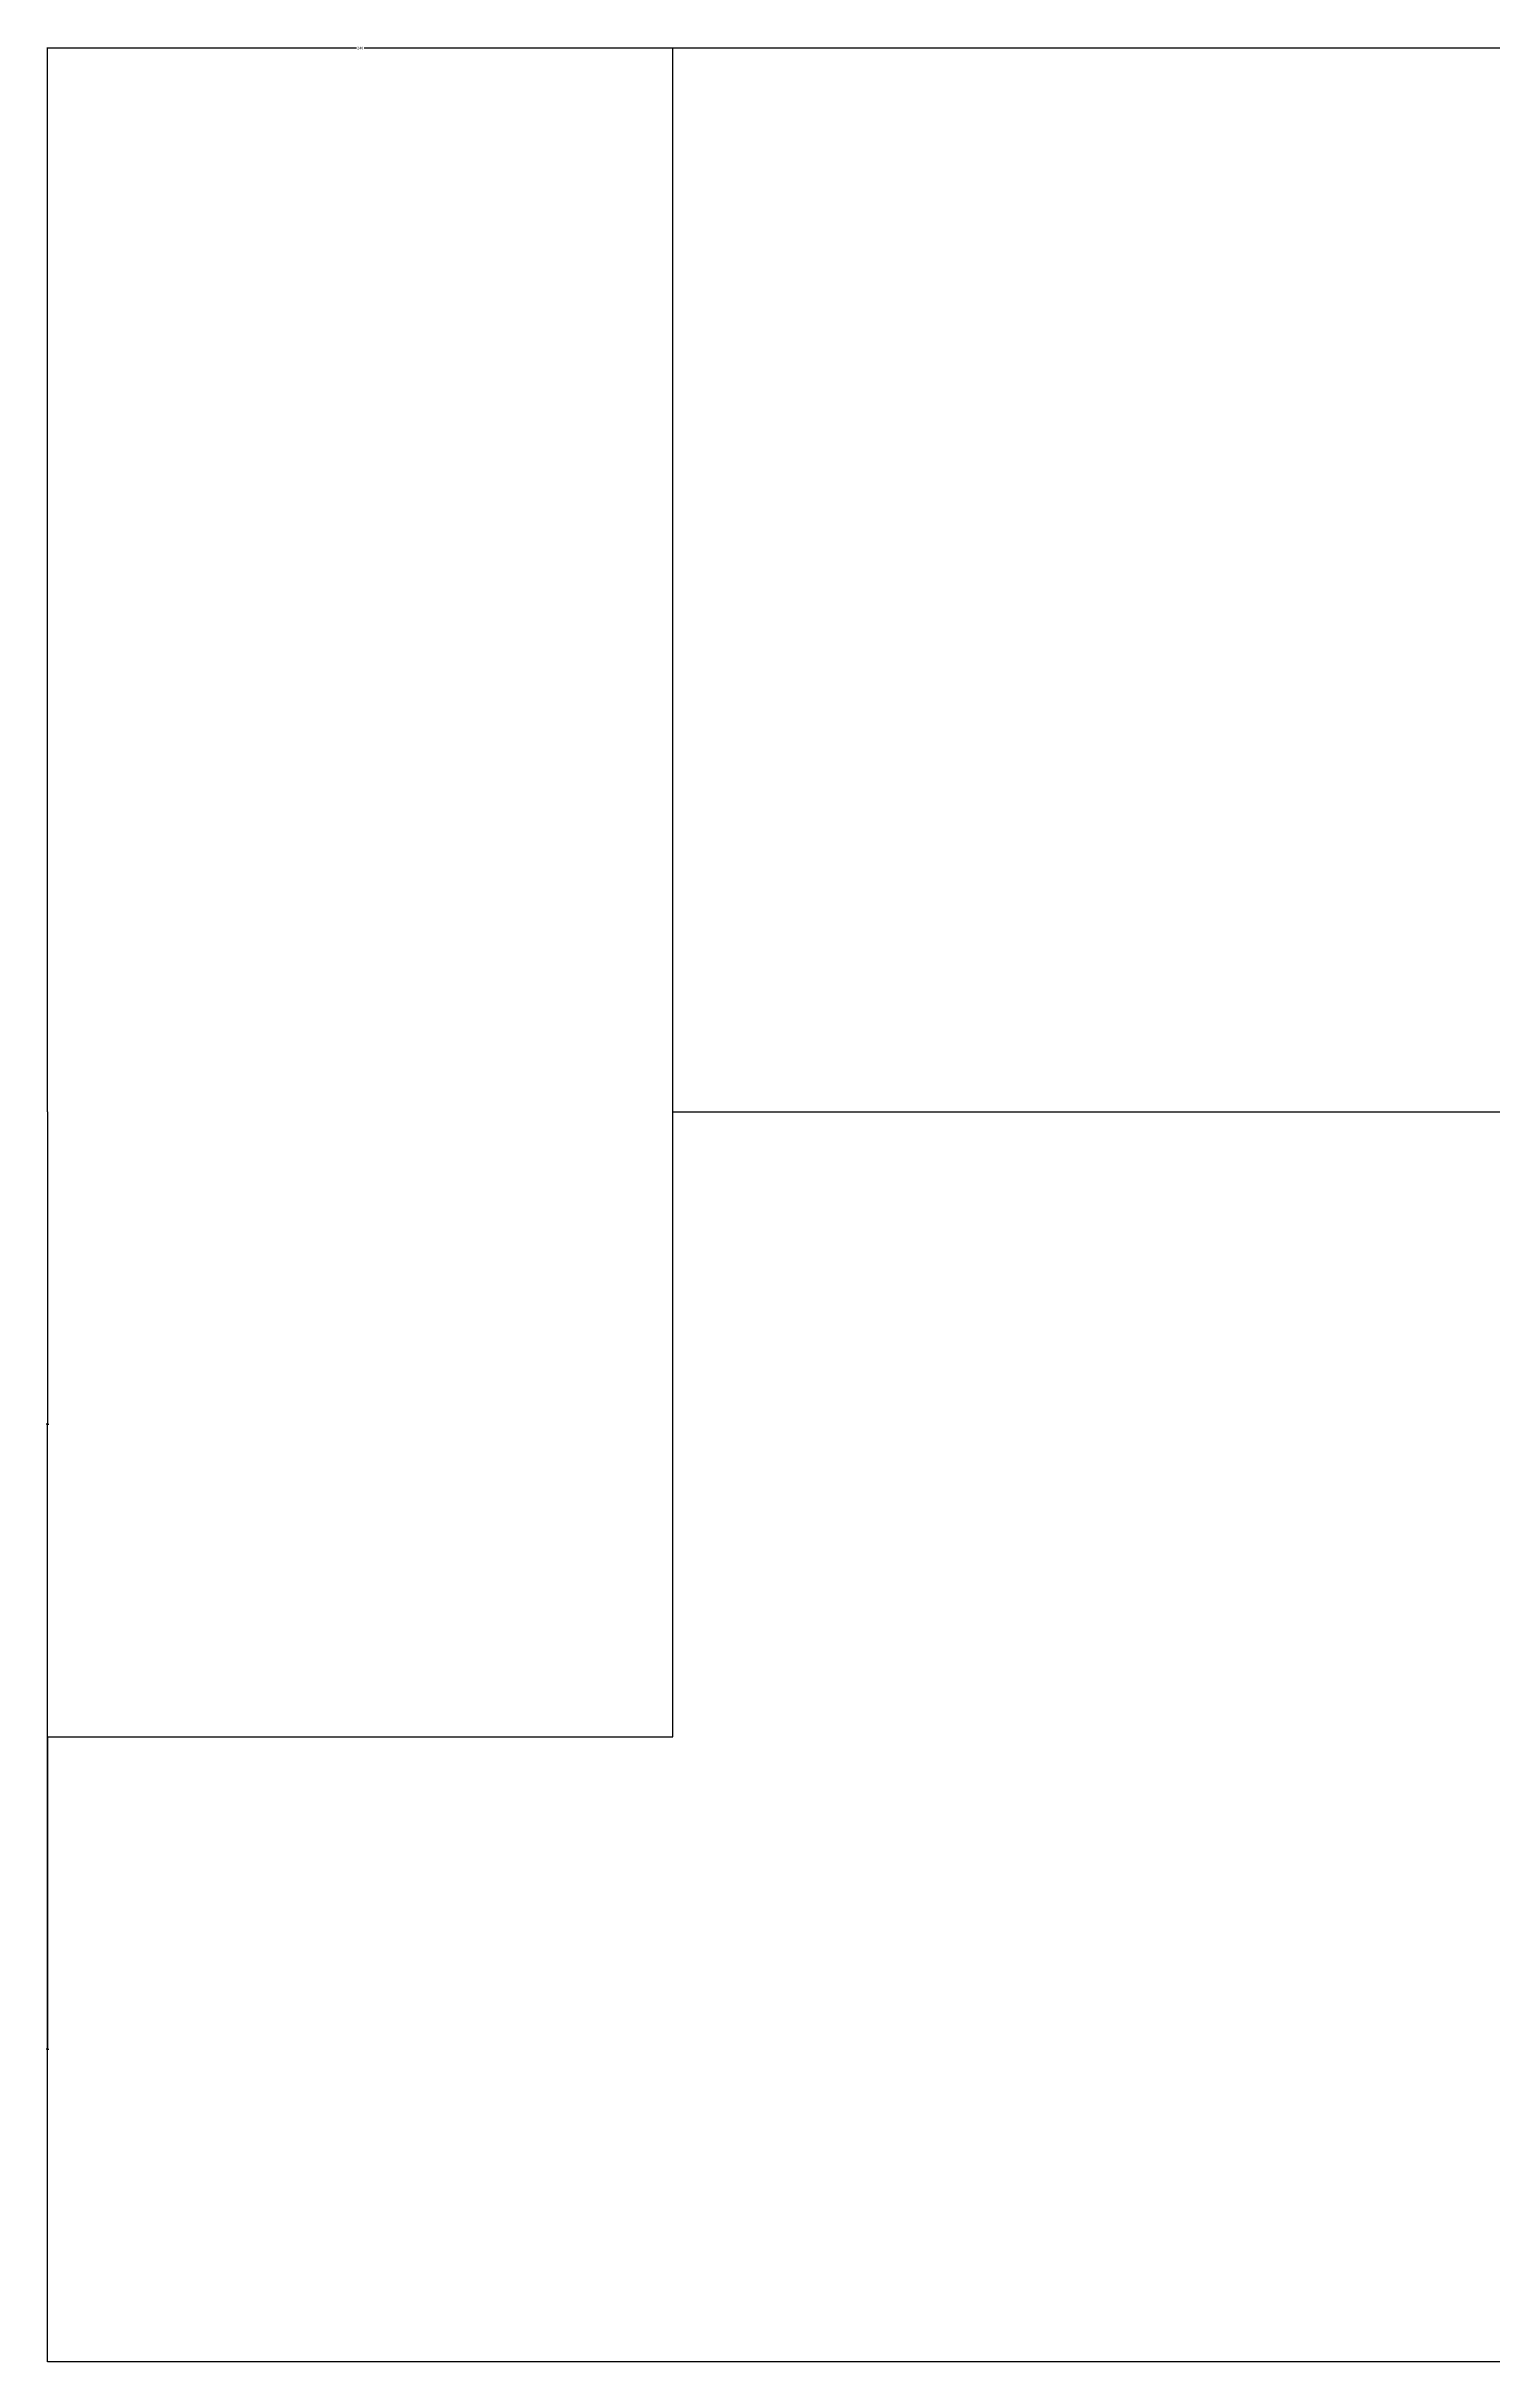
# Model space of a CAD drawing. Header units: metres. Extents: x -246 to 3512, y -2907 to 627.
# Drawn here: x -99 to 456, y -297 to 593 of the extents above; entities that cross this region are included whole.
import ezdxf

# ---------------------------------------------------------------- set-up
doc = ezdxf.new("R2010")
doc.units = ezdxf.units.M
for name, color, linetype in [('PUB_DIM', 3, 'Continuous'), ('PUB_WALL', 255, 'Continuous'), ('S_WALL', 255, 'Continuous')]:
    doc.layers.add(name, color=color, linetype=linetype)
doc.dimstyles.get("Standard").update_dxf_attribs({"dimtxt": 2.5, "dimasz": 2.5, "dimexe": 1.25, "dimexo": 0.625, "dimtad": 1, "dimcen": 2.5, "dimazin": 3, "dimtfac": 1, "dimtmove": 0, "dimatfit": 3})

# ---------------------------------------------------------------- blocks, each defined once
blk = doc.blocks.new('_CLOSEDFILLED')
at = {"color": 0, "linetype": 'BYBLOCK'}
blk.add_solid([(-1, 0.2), (0, 0), (-1, -0.2)], dxfattribs=at)
blk = doc.blocks.new('*D10')
for p, q in [((1008.55, 591.98), (140.8, 591.98)), ((141.05, 183.49), (141.05, 591.98)), ((1881.3, 591.98), (1013.55, 591.98)), ((1881.05, 183.49), (1881.05, 591.98))]:
    blk.add_line(p, q)
at = {"layer": 'Defpoints'}
for p in [(1881.05, 591.98), (141.05, 183.49), (1881.05, 183.49)]:
    blk.add_point(p, dxfattribs=at)
at = {"layer": 'PUB_DIM', "xscale": 0.25, "yscale": 0.25}
blk.add_blockref('_CLOSEDFILLED', (141.05, 591.98), dxfattribs=at)
at = {"layer": 'PUB_DIM', "xscale": 0.25, "yscale": 0.25, "rotation": 180}
blk.add_blockref('_CLOSEDFILLED', (1881.05, 591.98), dxfattribs=at)
at = {"layer": 'PUB_DIM', "insert": (1011.05, 591.98), "char_height": 1, "attachment_point": 5}
blk.add_mtext('B+240', dxfattribs=at)
blk = doc.blocks.new('*D11')
for p, q in [((19.55, 591.98), (-99.2, 591.98)), ((-98.95, 183.49), (-98.95, 591.98)), ((141.3, 591.98), (22.55, 591.98)), ((141.05, 183.49), (141.05, 591.98))]:
    blk.add_line(p, q)
at = {"layer": 'Defpoints'}
for p in [(141.05, 591.98), (-98.95, 183.49), (141.05, 183.49)]:
    blk.add_point(p, dxfattribs=at)
at = {"layer": 'PUB_DIM', "xscale": 0.25, "yscale": 0.25}
blk.add_blockref('_CLOSEDFILLED', (-98.95, 591.98), dxfattribs=at)
at = {"layer": 'PUB_DIM', "xscale": 0.25, "yscale": 0.25, "rotation": 180}
blk.add_blockref('_CLOSEDFILLED', (141.05, 591.98), dxfattribs=at)
at = {"layer": 'PUB_DIM', "insert": (21.05, 591.98), "char_height": 1, "attachment_point": 5}
blk.add_mtext('240', dxfattribs=at)
blk = doc.blocks.new('*D12')
for p, q in [((-98.95, -56.51), (-98.95, -176.51)), ((-99.2, -176.51), (-99.45, -176.51)), ((-98.95, -296.51), (-98.95, -176.51)), ((-98.95, -176.51), (-98.95, -176.51)), ((-98.7, -176.51), (-98.45, -176.51))]:
    blk.add_line(p, q)
at = {"layer": 'Defpoints'}
for p in [(-98.95, -56.51), (-98.95, -176.51), (-98.95, -296.51)]:
    blk.add_point(p, dxfattribs=at)
at = {"layer": 'PUB_DIM', "xscale": 0.25, "yscale": 0.25}
blk.add_blockref('_CLOSEDFILLED', (-98.95, -176.51), dxfattribs=at)
at = {"layer": 'PUB_DIM', "xscale": 0.25, "yscale": 0.25, "rotation": 180}
blk.add_blockref('_CLOSEDFILLED', (-98.95, -176.51), dxfattribs=at)
at = {"layer": 'PUB_DIM', "insert": (-98.95, -175.385), "char_height": 1, "attachment_point": 5}
blk.add_mtext('0', dxfattribs=at)
blk = doc.blocks.new('*D13')
for p, q in [((-98.95, 183.49), (-98.95, 63.49)), ((-99.2, 63.49), (-99.45, 63.49)), ((-98.95, -56.51), (-98.95, 63.49)), ((-98.95, 63.49), (-98.95, 63.49)), ((-98.7, 63.49), (-98.45, 63.49))]:
    blk.add_line(p, q)
at = {"layer": 'Defpoints'}
for p in [(-98.95, 183.49), (-98.95, 63.49), (-98.95, -56.51)]:
    blk.add_point(p, dxfattribs=at)
at = {"layer": 'PUB_DIM', "xscale": 0.25, "yscale": 0.25}
blk.add_blockref('_CLOSEDFILLED', (-98.95, 63.49), dxfattribs=at)
at = {"layer": 'PUB_DIM', "xscale": 0.25, "yscale": 0.25, "rotation": 180}
blk.add_blockref('_CLOSEDFILLED', (-98.95, 63.49), dxfattribs=at)
at = {"layer": 'PUB_DIM', "insert": (-98.95, 64.615), "char_height": 1, "attachment_point": 5}
blk.add_mtext('0', dxfattribs=at)

msp = doc.modelspace()

# ---------------------------------------------------------------- linework, layer by layer
at = {"layer": 'PUB_WALL'}
msp.add_lwpolyline([(1881.05, 183.49), (1881.05, -56.51), (2121.05, -56.51), (2121.05, -296.51), (-98.95, -296.51), (-98.95, -56.51), (141.05, -56.51), (141.05, 183.49)], close=True, dxfattribs=at)
at = {"layer": 'S_WALL'}
for p, q in [((141.05, 183.49), (1881.05, 183.49)), ((141.05, -56.51), (141.05, 183.49)), ((-98.95, -56.51), (141.05, -56.51)), ((-98.95, -296.51), (-98.95, -56.51)), ((2121.05, -296.51), (-98.95, -296.51))]:
    msp.add_line(p, q, dxfattribs=at)

# ---------------------------------------------------------------- dimensions: what is measured, and where the dimension line sits
at = {"layer": 'PUB_DIM'}
for base, p1, p2, picture, middle in [((141.05, 591.98), (141.05, 183.49), (-98.95, 183.49), '*D11', (21.05, 591.98)), ((-98.95, 63.49), (-98.95, -56.51), (-98.95, 183.49), '*D13', (-98.95, 64.615)), ((-98.95, -176.51), (-98.95, -296.51), (-98.95, -56.51), '*D12', (-98.95, -175.385))]:
    dim = msp.add_linear_dim(base=base, p1=p1, p2=p2, dimstyle='Standard', dxfattribs=at)
    dim.commit()
    dim.dimension.update_dxf_attribs({"geometry": picture, "text_midpoint": middle})
dim = msp.add_linear_dim(base=(1881.05, 591.98), p1=(1881.05, 183.49), p2=(141.05, 183.49), text='B+240', dimstyle='Standard', dxfattribs=at)
dim.commit()
dim.dimension.update_dxf_attribs({"geometry": '*D10', "text_midpoint": (1011.05, 591.98)})

doc.saveas('drawing.dxf')
